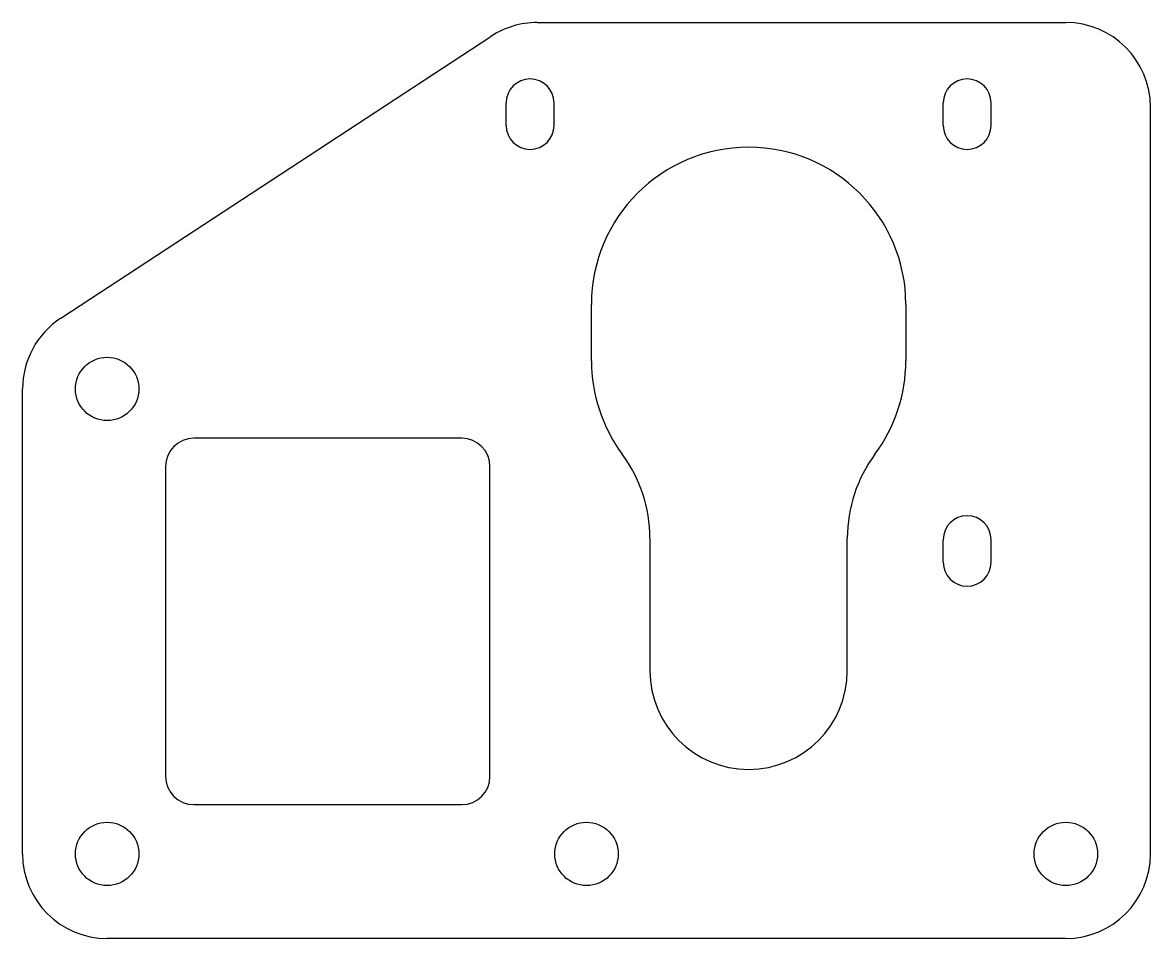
# Model space of a CAD drawing. Header units: millimetres. Extents: x -32.5 to 47.5, y -25 to 40.
import ezdxf

# ---------------------------------------------------------------- set-up
doc = ezdxf.new("R2010")
doc.units = ezdxf.units.MM

msp = doc.modelspace()

# ---------------------------------------------------------------- linework, layer by layer
at = {"color": 7, "linetype": 'Continuous', "lineweight": 25}
for p, q in [((4, 40), (41.5, 40)), ((-29.79, 19.017), (0.71, 39.017)), ((1.8, 32.7), (1.8, 34.3)), ((5.2, 32.7), (5.2, 34.3)), ((32.8, 32.7), (32.8, 34.3)), ((36.2, 32.7), (36.2, 34.3)), ((47.5, -19), (47.5, 34)), ((7.85, 16), (7.85, 20)), ((30.15, 20), (30.15, 16)), ((-32.5, -19), (-32.5, 14)), ((-1.35, 10.5), (-20.35, 10.5)), ((-22.35, 8.5), (-22.35, -13.5)), ((0.65, -13.5), (0.65, 8.5)), ((12, 3.417), (12, -6)), ((26, -6), (26, 3.417)), ((32.8, 1.7), (32.8, 3.3)), ((36.2, 1.7), (36.2, 3.3)), ((-20.35, -15.5), (-1.35, -15.5)), ((41.5, -25), (-26.5, -25))]:
    msp.add_line(p, q, dxfattribs=at)
for centre in [(-26.5, 14), (-26.5, -19), (7.5, -19), (41.5, -19)]:
    msp.add_circle(centre, 2.25, dxfattribs=at)
for centre, radius, start, end in [((41.5, 34), 6, 0, 90), ((4, 34), 6, 90, 123.25437), ((3.5, 34.3), 1.7, 0, 180), ((34.5, 34.3), 1.7, 0, 180), ((3.5, 32.7), 1.7, 180, 0), ((34.5, 32.7), 1.7, 180, 0), ((19, 20), 11.15, 0, 180), ((-26.5, 14), 6, 123.25437, 180), ((19, 16), 11.15, 180, 216.50716), ((19, 16), 11.15, 323.49284, 0), ((-20.35, 8.5), 2, 90, 180), ((-1.35, 8.5), 2, 0, 90), ((2, 3.417), 10, 0, 36.50716), ((36, 3.417), 10, 143.49284, 180), ((34.5, 3.3), 1.7, 0, 180), ((34.5, 1.7), 1.7, 180, 0), ((19, -6), 7, 180, 0), ((-20.35, -13.5), 2, 180, 270), ((-1.35, -13.5), 2, 270, 0), ((-26.5, -19), 6, 180, 270), ((41.5, -19), 6, 270, 0)]:
    msp.add_arc(centre, radius, start, end, dxfattribs=at)

doc.saveas('drawing.dxf')
